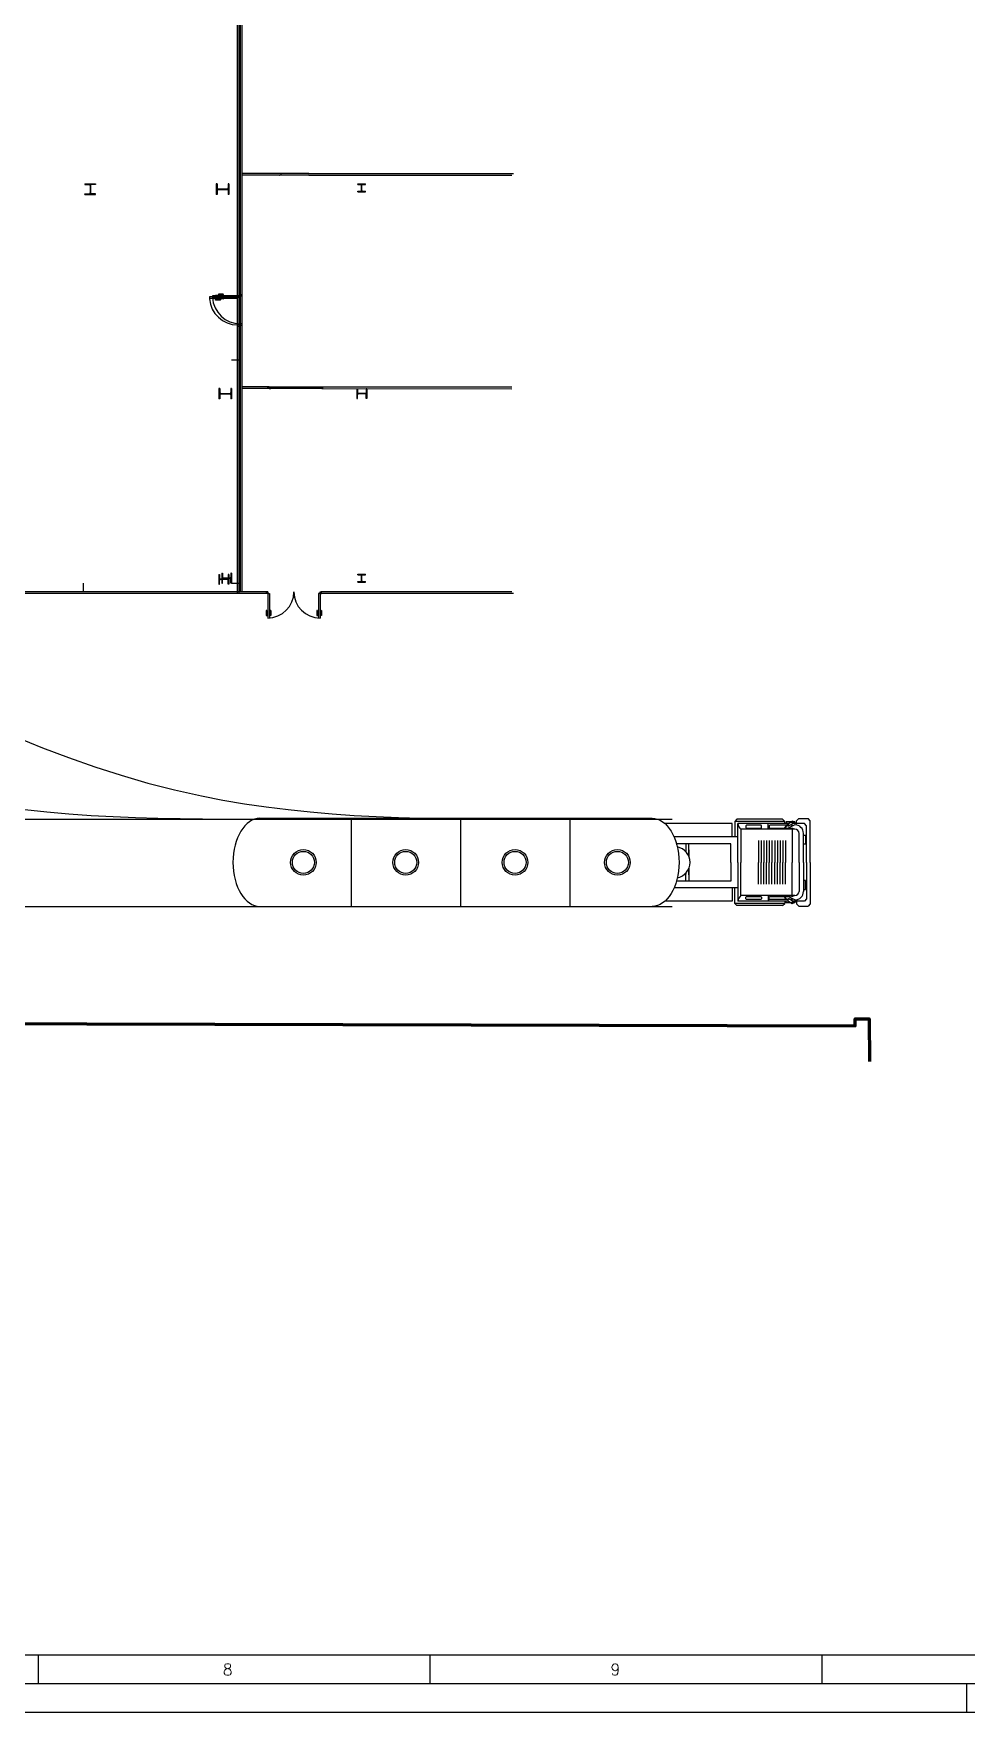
# Model space of a CAD drawing. Header units: millimetres. Extents: x 193743 to 194604, y 95927 to 96224.
# Drawn here: x 193986.8 to 194068.1, y 95927 to 96073.4 of the extents above; entities that cross this region are included whole.
import ezdxf

# ---------------------------------------------------------------- set-up
doc = ezdxf.new("R2010")
doc.units = ezdxf.units.MM
doc.linetypes.add('INPY-060812-B-0C$0$RAYITAS', pattern=[0.375, 0.25, -0.125])
for name, color, linetype in [('BASE-CAMIONES', 252, 'Continuous'), ('BASE-EDIFICIO PROCESO', 252, 'Continuous'), ('BASE-EDIFICIO PROCESO REACTORES TEXTO', 7, 'Continuous'), ('BASE-EDIFICO PROCESO PILARES', 252, 'Continuous'), ('BASE-TRAY_CAMIONES', 252, 'Continuous'), ('BASE-VALLADO', 7, 'Continuous'), ('FORMATO', 7, 'Continuous')]:
    doc.layers.add(name, color=color, linetype=linetype)
doc.styles.add('PY', font='ROMANS.shx')

# ---------------------------------------------------------------- blocks, each defined once
blk = doc.blocks.new('INPY-060812-B-0C$0$CAMION-16.5')
at = {"layer": 'BASE-CAMIONES'}
for p, q in [((-1188, 0), (-1250, -62)), ((0, 0), (-1188, 0)), ((0, 0), (1188, 0)), ((1188, 0), (1250, -62)), ((-1250, -331), (-1250, -62)), ((-1250, -331), (-1188, -393)), ((-1107, -393), (-1188, -393)), ((-1158, -446), (-1158, -481)), ((-1144, -446), (-1158, -446)), ((-1152, -509), (-1145, -447)), ((-1145, -447), (-1090, -391)), ((-1090, -398), (-1139, -453)), ((-1139, -453), (-1139, -489)), ((-1107, -446), (-1132, -446)), ((-1045, -107), (-1107, -169)), ((-1107, -169), (-1107, -408)), ((-1107, -417), (-1107, -498)), ((-1089, -391), (-1089, -398)), ((-1073, -438), (-976, -634)), ((0, -107), (-1045, -107)), ((-946, -438), (-946, -1983)), ((0, -194), (-830, -194)), ((0, -322), (-830, -322)), ((-777, -141), (-520, -141)), ((-777, -194), (-777, -141)), ((-752, -141), (-741, -131)), ((-741, -131), (-548, -131)), ((-548, -131), (-538, -141)), ((-520, -141), (-520, -194)), ((0, -107), (1045, -107)), ((0, -194), (830, -194)), ((0, -322), (830, -322)), ((520, -141), (520, -194)), ((777, -141), (520, -141)), ((548, -131), (538, -141)), ((741, -131), (548, -131)), ((752, -141), (741, -131)), ((777, -194), (777, -141)), ((946, -438), (946, -1983)), ((1073, -438), (976, -634)), ((1045, -107), (1107, -169)), ((1089, -391), (1089, -398)), ((1145, -447), (1090, -391)), ((1090, -398), (1139, -453)), ((1107, -169), (1107, -408)), ((1107, -393), (1188, -393)), ((1107, -417), (1107, -498)), ((1107, -446), (1132, -446)), ((1139, -453), (1139, -489)), ((1144, -446), (1158, -446)), ((1152, -509), (1145, -447)), ((1158, -446), (1158, -481)), ((1250, -331), (1188, -393)), ((1250, -331), (1250, -62)), ((-1234, -794), (-1173, -732)), ((-1234, -794), (-1234, -2099)), ((-1113, -626), (-1174, -515)), ((-1173, -732), (-1173, -2161)), ((-1109, -732), (-1173, -732)), ((-1158, -543), (-1158, -693)), ((-1158, -693), (-1107, -693)), ((-1152, -509), (-1142, -531)), ((-1138, -489), (-1142, -506)), ((-1142, -506), (-1135, -525)), ((-1135, -525), (-1142, -532)), ((-1114, -485), (-1043, -615)), ((-1107, -642), (-1107, -2072)), ((-1081, -626), (-1052, -686)), ((-1080, -626), (-1074, -620)), ((-1074, -619), (-1048, -677)), ((-1065, -514), (-1051, -506)), ((-1065, -514), (-1065, -576)), ((-1065, -660), (-1065, -1156)), ((-1052, -686), (-968, -750)), ((-1035, -514), (-1051, -506)), ((-1048, -677), (-966, -735)), ((-970, -535), (-976, -634)), ((-976, -728), (-976, -629)), ((-976, -1156), (-976, -744)), ((-965, -735), (-967, -751)), ((-946, -518), (0, -518)), ((-624, -708), (0, -708)), ((-624, -785), (0, -785)), ((-624, -863), (0, -863)), ((-624, -940), (0, -940)), ((946, -518), (0, -518)), ((624, -708), (0, -708)), ((624, -785), (0, -785)), ((624, -863), (0, -863)), ((624, -940), (0, -940)), ((965, -735), (967, -751)), ((1048, -677), (966, -735)), ((1052, -686), (968, -750)), ((970, -535), (976, -634)), ((976, -728), (976, -629)), ((976, -1156), (976, -744)), ((1035, -514), (1051, -506)), ((1114, -485), (1043, -615)), ((1074, -619), (1048, -677)), ((1065, -514), (1051, -506)), ((1081, -626), (1052, -686)), ((1065, -514), (1065, -576)), ((1065, -660), (1065, -1156)), ((1080, -626), (1074, -620)), ((1107, -642), (1107, -2072)), ((1158, -693), (1107, -693)), ((1109, -732), (1173, -732)), ((1113, -626), (1174, -515)), ((1142, -506), (1135, -525)), ((1135, -525), (1142, -532)), ((1138, -489), (1142, -506)), ((1152, -509), (1142, -531)), ((1158, -543), (1158, -693)), ((1234, -794), (1173, -732)), ((1173, -732), (1173, -2161)), ((1234, -794), (1234, -2099)), ((-946, -1206), (-1107, -1206)), ((-1049, -1172), (-1065, -1156)), ((-1045, -1392), (-1060, -1407)), ((-1060, -1407), (-1060, -1825)), ((-1049, -1172), (-991, -1172)), ((-991, -1392), (-1045, -1392)), ((-976, -1156), (-991, -1172)), ((-976, -1407), (-991, -1392)), ((-976, -1825), (-976, -1407)), ((-624, -1018), (0, -1018)), ((-624, -1095), (0, -1095)), ((-624, -1173), (0, -1173)), ((-624, -1250), (0, -1250)), ((-624, -1328), (0, -1328)), ((-624, -1405), (0, -1405)), ((624, -1018), (0, -1018)), ((624, -1095), (0, -1095)), ((624, -1173), (0, -1173)), ((624, -1250), (0, -1250)), ((624, -1328), (0, -1328)), ((624, -1405), (0, -1405)), ((946, -1206), (1107, -1206)), ((976, -1156), (991, -1172)), ((976, -1407), (991, -1392)), ((976, -1825), (976, -1407)), ((1049, -1172), (991, -1172)), ((991, -1392), (1045, -1392)), ((1045, -1392), (1060, -1407)), ((1049, -1172), (1065, -1156)), ((1060, -1407), (1060, -1825)), ((-1060, -1825), (-1045, -1841)), ((-1045, -1841), (-991, -1841)), ((-991, -1841), (-976, -1825)), ((-624, -1482), (0, -1482)), ((624, -1482), (0, -1482)), ((991, -1841), (976, -1825)), ((1045, -1841), (991, -1841)), ((1060, -1825), (1045, -1841)), ((-1234, -2099), (-1173, -2161)), ((-1173, -2161), (-1109, -2161)), ((-1109, -2161), (-734, -2161)), ((0, -2072), (-1107, -2072)), ((-732, -2233), (-1107, -2233)), ((-1107, -2233), (-1107, -4152)), ((-946, -1983), (0, -1983)), ((-732, -2072), (-732, -3893)), ((0, -2268), (-535, -2268)), ((-535, -2268), (-535, -3823)), ((946, -1983), (0, -1983)), ((0, -2072), (1107, -2072)), ((0, -2268), (535, -2268)), ((535, -2268), (535, -3823)), ((732, -2072), (732, -3893)), ((732, -2233), (1107, -2233)), ((1109, -2161), (734, -2161)), ((1107, -2233), (1107, -4152)), ((1173, -2161), (1109, -2161)), ((1234, -2099), (1173, -2161)), ((-164, -3469), (-535, -3469)), ((-535, -3559), (-304, -3559)), ((-356, -3469), (-164, -3469)), ((-304, -3559), (-338, -3559)), ((164, -3469), (535, -3469)), ((356, -3469), (164, -3469)), ((304, -3559), (338, -3559)), ((535, -3559), (304, -3559)), ((1260, -15731), (1260, -4519)), ((-1260, -6875), (1260, -6875)), ((-1260, -10000), (1260, -10000)), ((-1260, -13125), (1260, -13125))]:
    blk.add_line(p, q, dxfattribs=at)
at = {"layer": 'BASE-CAMIONES', "flags": 128}
blk.add_lwpolyline([(-1260, -15731), (-1260, -4519)], dxfattribs=at)
at = {"layer": 'BASE-CAMIONES'}
for centre, radius in [((0, -5512), 366), ((0, -5512), 315), ((0, -8438), 366), ((0, -8438), 315), ((0, -11562), 366), ((0, -11562), 315), ((0, -14487), 366), ((0, -14487), 315)]:
    blk.add_circle(centre, radius, dxfattribs=at)
for centre, radius, start, end in [((-1139, -511), 35.7, 105.9975, 186.1829), ((-1139, -511), 35.7, 46.1424, 89.9349), ((-830, -438), 243, 90, 180), ((-854, -535), 116, 142.7973, 180), ((-830, -438), 116, 90, 180), ((830, -438), 243, 0, 90), ((830, -438), 116, 0, 90), ((854, -535), 116, 0, 37.2027), ((1139, -511), 35.7, 90.0651, 133.8576), ((1139, -511), 35.7, 353.8171, 74.0025), ((-1078, -622), 35.3, 184.9612, 291.5744), ((-1078, -622), 35.3, 301.6041, 46.255), ((1078, -622), 35.3, 133.745, 238.3959), ((1078, -622), 35.3, 248.4256, 355.0388), ((-1175, -1760), 320, 282.305, 315.7713), ((1175, -1760), 320, 224.2287, 257.695), ((17, -3906), 473, 92.0943, 166.9153), ((-17, -3906), 473, 13.0847, 87.9057)]:
    blk.add_arc(centre, radius, start, end, dxfattribs=at)
at = {"layer": 'BASE-CAMIONES', "extrusion": (0, 0, -1)}
blk.add_ellipse((0, -4519), major_axis=(1260, 0), ratio=0.610693, start_param=3.141593, end_param=6.283185, dxfattribs=at)
at = {"layer": 'BASE-CAMIONES'}
blk.add_ellipse((0, -15731), major_axis=(1260, 0), ratio=0.610693, start_param=3.141593, end_param=6.283185, dxfattribs=at)
blk = doc.blocks.new('HEB360')
for p, q in [((90.216, -149.64), (90.516, -149.64)), ((90.216, -149.64), (90.216, -149.662)), ((90.216, -149.662), (90.333, -149.662)), ((90.36, -149.95), (90.36, -149.689)), ((90.372, -149.95), (90.372, -149.689)), ((90.399, -149.662), (90.516, -149.662)), ((90.516, -149.64), (90.516, -149.662)), ((90.216, -149.977), (90.333, -149.977)), ((90.216, -149.977), (90.216, -150)), ((90.216, -150), (90.516, -150)), ((90.399, -149.977), (90.516, -149.977)), ((90.516, -149.977), (90.516, -150))]:
    blk.add_line(p, q)
for centre, start, end in [((90.333, -149.689), 0, 90), ((90.399, -149.689), 90, 180), ((90.333, -149.95), 270, 0), ((90.399, -149.95), 180, 270)]:
    blk.add_arc(centre, 0.027, start, end)
blk = doc.blocks.new('HEB300')
for p, q in [((0, 0.3), (0.3, 0.3)), ((0, 0.3), (0, 0.281)), ((0, 0.281), (0.1175, 0.281)), ((0, 0.019), (0.1175, 0.019)), ((0, 0), (0, 0.019)), ((0, 0), (0.3, 0)), ((0.1445, 0.254), (0.1445, 0.046)), ((0.1555, 0.254), (0.1555, 0.046)), ((0.3, 0.281), (0.1825, 0.281)), ((0.3, 0.019), (0.1825, 0.019)), ((0.3, 0.3), (0.3, 0.281)), ((0.3, 0), (0.3, 0.019))]:
    blk.add_line(p, q)
for centre, start, end in [((0.1175, 0.254), 0, 90), ((0.1175, 0.046), 270, 0), ((0.1825, 0.254), 90, 180), ((0.1825, 0.046), 180, 270)]:
    blk.add_arc(centre, 0.027, start, end)
blk = doc.blocks.new('HEB280')
for p, q in [((0, 0.28), (0.28, 0.28)), ((0, 0.28), (0, 0.262)), ((0, 0.262), (0.111, 0.262)), ((0, 0), (0, 0.018)), ((0, 0.018), (0.111, 0.018)), ((0, 0), (0.28, 0)), ((0.135, 0.238), (0.135, 0.042)), ((0.145, 0.238), (0.145, 0.042)), ((0.28, 0.262), (0.169, 0.262)), ((0.28, 0.018), (0.169, 0.018)), ((0.28, 0.28), (0.28, 0.262)), ((0.28, 0), (0.28, 0.018))]:
    blk.add_line(p, q)
for centre, start, end in [((0.111, 0.238), 0.4189, 89.5811), ((0.111, 0.042), 270.4189, 359.5811), ((0.169, 0.238), 90.4189, 179.5811), ((0.169, 0.042), 180.4189, 269.5811)]:
    blk.add_arc(centre, 0.0242, start, end)
blk = doc.blocks.new('HEB220')
for p, q in [((0, -0.11), (0, 0.11)), ((0.016, 0.11), (0, 0.11)), ((0.016, 0.023), (0.016, 0.11)), ((0.189, 0.005), (0.034, 0.005)), ((0.207, 0.023), (0.207, 0.11)), ((0.223, 0.11), (0.207, 0.11)), ((0.223, -0.11), (0.223, 0.11)), ((0.016, -0.11), (0, -0.11)), ((0.016, -0.11), (0.016, -0.023)), ((0.189, -0.005), (0.034, -0.005)), ((0.207, -0.11), (0.207, -0.023)), ((0.223, -0.11), (0.207, -0.11))]:
    blk.add_line(p, q)
for centre, start, end in [((0.034, 0.023), 180, 270), ((0.189, 0.023), 270, 0), ((0.034, -0.023), 90, 180), ((0.189, -0.023), 0, 90)]:
    blk.add_arc(centre, 0.018, start, end)
blk = doc.blocks.new('MARCO-A1')
at = {"layer": 'FORMATO', "color": 5}
for p, q in [((488.92, 10), (488.92, 5)), ((557.33, 10), (557.33, 5)), ((625.75, 10), (625.75, 5))]:
    blk.add_line(p, q, dxfattribs=at)
at = {"layer": 'FORMATO', "color": 1, "linetype": 'Continuous'}
blk.add_line((651, 5), (651, 0), dxfattribs=at)
at = {"layer": 'FORMATO', "color": 1}
blk.add_lwpolyline([(0, 594), (841, 594), (841, 0), (0, 0)], close=True, dxfattribs=at)
at = {"layer": 'FORMATO', "color": 5}
blk.add_lwpolyline([(5, 589), (836, 589), (836, 5), (5, 5)], close=True, dxfattribs=at)
at = {"layer": 'FORMATO', "color": 8, "linetype": 'Continuous'}
blk.add_lwpolyline([(10, 584), (831, 584), (831, 10), (10, 10)], close=True, dxfattribs=at)
at = {"layer": 'FORMATO', "color": 1, "style": 'PY'}
for s, p in [('8', (521.17, 6.5)), ('9', (588.85, 6.5))]:
    blk.add_text(s, height=2, dxfattribs=at).set_placement(p)

msp = doc.modelspace()

# ---------------------------------------------------------------- linework, layer by layer
at = {"color": 252}
for p, q in [((194004.56, 96024.65, 0), (194004.56, 96130.07, 0)), ((194004.71, 96024.65, 0), (194004.71, 96130.22, 0)), ((194004.81, 96024.75, -0.32), (194004.81, 96130.17, -0.32)), ((194004.96, 96024.75, -0.32), (194004.96, 96130.32, -0.32)), ((194010.88, 96061.23, -0.32), (194028.63, 96061.23, -0.32)), ((194010.88, 96061.08, -0.32), (194028.48, 96061.08, -0.32)), ((194007.21, 96042.64, -0.32), (194004.96, 96042.64, -0.32)), ((194011.74, 96042.49, -0.32), (194004.96, 96042.49, -0.32)), ((194007.32, 96042.64, -0.32), (194028.48, 96042.62, -0.32)), ((194012.01, 96042.49, -0.32), (194028.48, 96042.46, -0.32)), ((194007.08, 96024.6, -0.32), (193965.61, 96024.6, -0.32)), ((194007.08, 96024.76, -0.32), (193965.76, 96024.75, -0.32)), ((194028.48, 96024.75, -0.32), (194011.87, 96024.75, -0.32)), ((194028.63, 96024.6, -0.32), (194011.87, 96024.6, -0.32))]:
    msp.add_line(p, q, dxfattribs=at)
at = {"layer": 'BASE-EDIFICIO PROCESO', "color": 252}
for p, q in [((194008.33, 96061.23, -0.32), (194008.22, 96061.23, -0.32)), ((194008.22, 96061.08, -0.32), (194008.24, 96061.08, -0.32)), ((194008.33, 96061.08, -0.32), (194008.24, 96061.08, -0.32)), ((194008.24, 96061.08, -0.32), (194008.24, 96061.08, -0.32)), ((194008.33, 96061.23, -0.32), (194008.33, 96061.08, -0.32)), ((194010.77, 96061.23, -0.32), (194010.62, 96061.23, -0.32)), ((194010.77, 96061.23, -0.32), (194010.88, 96061.23, -0.32)), ((194010.77, 96061.08, -0.32), (194010.87, 96061.08, -0.32)), ((194010.87, 96061.08, -0.32), (194010.87, 96061.08, -0.32)), ((194010.88, 96061.08, -0.32), (194010.87, 96061.08, -0.32)), ((194004.56, 96050.47, 0), (194002.12, 96050.47, 0)), ((194002.12, 96050.47, 0), (194002.12, 96050.32, 0)), ((194004.56, 96050.32, 0), (194002.12, 96050.32, 0)), ((194004.81, 96050.57, -0.32), (194002.37, 96050.57, -0.32)), ((194002.37, 96050.57, -0.32), (194002.37, 96050.42, -0.32)), ((194004.81, 96050.42, -0.32), (194002.37, 96050.42, -0.32)), ((194002.75, 96050.48, 0), (194002.62, 96050.48, 0)), ((194002.62, 96050.48, 0), (194002.62, 96050.47, 0)), ((194002.62, 96050.31, 0), (194002.62, 96050.32, 0)), ((194002.75, 96050.31, 0), (194002.62, 96050.31, 0)), ((194002.65, 96050.6, 0), (194002.65, 96050.48, 0)), ((194003.07, 96050.6, 0), (194002.65, 96050.6, 0)), ((194002.65, 96050.2, 0), (194002.65, 96050.31, 0)), ((194003.07, 96050.2, 0), (194002.65, 96050.2, 0)), ((194002.71, 96050.53, 0), (194002.71, 96050.48, 0)), ((194003.07, 96050.53, 0), (194002.71, 96050.53, 0)), ((194002.71, 96050.26, 0), (194002.71, 96050.31, 0)), ((194003.07, 96050.26, 0), (194002.71, 96050.26, 0)), ((194002.75, 96050.48, 0), (194002.75, 96050.47, 0)), ((194002.75, 96050.31, 0), (194002.75, 96050.32, 0)), ((194002.99, 96050.58, -0.32), (194002.86, 96050.58, -0.32)), ((194002.86, 96050.58, -0.32), (194002.86, 96050.58, -0.32)), ((194002.86, 96050.41, -0.32), (194002.86, 96050.42, -0.32)), ((194002.99, 96050.41, -0.32), (194002.86, 96050.41, -0.32)), ((194002.9, 96050.7, -0.32), (194002.9, 96050.58, -0.32)), ((194003.32, 96050.7, -0.32), (194002.9, 96050.7, -0.32)), ((194002.9, 96050.3, -0.32), (194002.9, 96050.41, -0.32)), ((194003.32, 96050.3, -0.32), (194002.9, 96050.3, -0.32)), ((194002.96, 96050.64, -0.32), (194002.96, 96050.58, -0.32)), ((194003.32, 96050.64, -0.32), (194002.96, 96050.64, -0.32)), ((194002.96, 96050.36, -0.32), (194002.96, 96050.41, -0.32)), ((194003.32, 96050.36, -0.32), (194002.96, 96050.36, -0.32)), ((194002.99, 96050.58, -0.32), (194002.99, 96050.58, -0.32)), ((194002.99, 96050.41, -0.32), (194002.99, 96050.42, -0.32)), ((194003.09, 96050.55, 0), (194003.09, 96050.58, 0)), ((194003.09, 96050.24, 0), (194003.09, 96050.21, 0)), ((194003.34, 96050.65, -0.32), (194003.34, 96050.68, -0.32)), ((194003.34, 96050.34, -0.32), (194003.34, 96050.31, -0.32)), ((194004.56, 96050.58, 0), (194004.71, 96050.58, 0)), ((194004.56, 96050.47, 0), (194004.71, 96050.47, 0)), ((194004.81, 96050.68, -0.32), (194004.96, 96050.68, -0.32)), ((194004.81, 96050.57, -0.32), (194004.96, 96050.57, -0.32)), ((194004.71, 96048.03, 0), (194004.56, 96048.03, 0)), ((194004.56, 96047.92, 0), (194004.71, 96047.92, 0)), ((194004.96, 96048.13, -0.32), (194004.81, 96048.13, -0.32)), ((194004.81, 96048.02, -0.32), (194004.96, 96048.02, -0.32)), ((194007.21, 96042.49, -0.32), (194007.21, 96042.64, -0.32)), ((194007.21, 96042.64, -0.32), (194007.22, 96042.64, -0.32)), ((194007.32, 96042.49, -0.32), (194007.21, 96042.49, -0.32)), ((194007.32, 96042.64, -0.32), (194007.22, 96042.64, -0.32)), ((194007.22, 96042.64, -0.32), (194007.22, 96042.64, -0.32)), ((194007.32, 96042.49, -0.32), (194007.32, 96042.64, -0.32)), ((194007.32, 96042.49, -0.32), (194007.47, 96042.49, -0.32)), ((194011.9, 96042.49, -0.32), (194011.74, 96042.49, -0.32)), ((194011.9, 96042.49, -0.32), (194011.9, 96042.64, -0.32)), ((194011.9, 96042.64, -0.32), (194011.99, 96042.64, -0.32)), ((194011.9, 96042.49, -0.32), (194012.01, 96042.49, -0.32)), ((194011.99, 96042.64, -0.32), (194011.99, 96042.64, -0.32)), ((194012.01, 96042.64, -0.32), (194011.99, 96042.64, -0.32)), ((194012.01, 96042.49, -0.32), (194012.01, 96042.64, -0.32)), ((194007.08, 96024.6, -0.32), (194007.08, 96024.75, -0.32)), ((194007.08, 96024.75, -0.32), (194007.09, 96024.75, -0.32)), ((194007.19, 96024.6, -0.32), (194007.08, 96024.6, -0.32)), ((194007.19, 96024.75, -0.32), (194007.09, 96024.75, -0.32)), ((194007.09, 96024.75, -0.32), (194007.09, 96024.75, -0.32)), ((194007.19, 96024.76, -0.32), (194007.19, 96022.47, -0.32)), ((194007.19, 96024.6, -0.32), (194007.19, 96024.76, -0.32)), ((194007.19, 96024.6, -0.32), (194007.19, 96022.47, -0.32)), ((194007.19, 96024.6, -0.32), (194007.34, 96024.6, -0.32)), ((194007.34, 96024.6, -0.32), (194007.34, 96022.47, -0.32)), ((194011.61, 96024.6, -0.32), (194011.61, 96022.47, -0.32)), ((194011.76, 96024.6, -0.32), (194011.61, 96024.6, -0.32)), ((194011.76, 96024.76, -0.32), (194011.76, 96022.47, -0.32)), ((194011.76, 96024.76, -0.32), (194011.76, 96022.47, -0.32)), ((194011.76, 96024.6, -0.32), (194011.76, 96024.76, -0.32)), ((194011.76, 96024.75, -0.32), (194011.86, 96024.75, -0.32)), ((194011.76, 96024.6, -0.32), (194011.76, 96022.47, -0.32)), ((194011.76, 96024.6, -0.32), (194011.87, 96024.6, -0.32)), ((194011.86, 96024.75, -0.32), (194011.86, 96024.75, -0.32)), ((194011.87, 96024.75, -0.32), (194011.86, 96024.75, -0.32)), ((194011.87, 96024.6, -0.32), (194011.87, 96024.75, -0.32)), ((194007.06, 96023.12, -0.32), (194007.06, 96022.69, -0.32)), ((194007.06, 96022.69, -0.32), (194007.18, 96022.69, -0.32)), ((194007.11, 96023.13, -0.32), (194007.08, 96023.13, -0.32)), ((194007.12, 96023.12, -0.32), (194007.12, 96022.75, -0.32)), ((194007.12, 96022.75, -0.32), (194007.18, 96022.75, -0.32)), ((194007.18, 96022.79, -0.32), (194007.18, 96022.66, -0.32)), ((194007.18, 96022.79, -0.32), (194007.18, 96022.79, -0.32)), ((194007.18, 96022.66, -0.32), (194007.18, 96022.66, -0.32)), ((194007.34, 96022.79, -0.32), (194007.34, 96022.66, -0.32)), ((194007.34, 96022.79, -0.32), (194007.34, 96022.79, -0.32)), ((194007.4, 96022.75, -0.32), (194007.34, 96022.75, -0.32)), ((194007.46, 96022.69, -0.32), (194007.34, 96022.69, -0.32)), ((194007.34, 96022.66, -0.32), (194007.34, 96022.66, -0.32)), ((194007.4, 96023.12, -0.32), (194007.4, 96022.75, -0.32)), ((194007.41, 96023.13, -0.32), (194007.45, 96023.13, -0.32)), ((194007.46, 96023.12, -0.32), (194007.46, 96022.69, -0.32)), ((194011.49, 96023.12, -0.32), (194011.49, 96022.69, -0.32)), ((194011.49, 96022.69, -0.32), (194011.6, 96022.69, -0.32)), ((194011.53, 96023.13, -0.32), (194011.5, 96023.13, -0.32)), ((194011.55, 96023.12, -0.32), (194011.55, 96022.75, -0.32)), ((194011.55, 96022.75, -0.32), (194011.6, 96022.75, -0.32)), ((194011.6, 96022.79, -0.32), (194011.6, 96022.66, -0.32)), ((194011.6, 96022.79, -0.32), (194011.61, 96022.79, -0.32)), ((194011.6, 96022.66, -0.32), (194011.61, 96022.66, -0.32)), ((194011.77, 96022.79, -0.32), (194011.76, 96022.79, -0.32)), ((194011.77, 96022.66, -0.32), (194011.76, 96022.66, -0.32)), ((194011.77, 96022.79, -0.32), (194011.77, 96022.66, -0.32)), ((194011.83, 96022.75, -0.32), (194011.77, 96022.75, -0.32)), ((194011.89, 96022.69, -0.32), (194011.77, 96022.69, -0.32)), ((194011.83, 96023.12, -0.32), (194011.83, 96022.75, -0.32)), ((194011.84, 96023.13, -0.32), (194011.87, 96023.13, -0.32)), ((194011.89, 96023.12, -0.32), (194011.89, 96022.69, -0.32))]:
    msp.add_line(p, q, dxfattribs=at)
for centre, radius, start, end in [((194004.56, 96050.47, 0), 2.44, 183.5833, 270), ((194004.81, 96050.57, -0.32), 2.44, 183.5833, 270), ((194003.07, 96050.58, 0), 0.0153, 0, 90), ((194003.07, 96050.55, 0), 0.0153, 270, 0), ((194003.07, 96050.24, 0), 0.0153, 0, 90), ((194003.07, 96050.21, 0), 0.0153, 270, 0), ((194003.32, 96050.68, -0.32), 0.0153, 0, 90), ((194003.32, 96050.65, -0.32), 0.0153, 270, 0), ((194003.32, 96050.34, -0.32), 0.0153, 0, 90), ((194003.32, 96050.31, -0.32), 0.0153, 270, 0), ((194007.19, 96024.76, -0.32), 2.29, 270, 0), ((194011.76, 96024.76, -0.32), 2.29, 180, 270), ((194007.08, 96023.12, -0.32), 0.0153, 89.9954, 179.9954), ((194007.11, 96023.12, -0.32), 0.0153, 359.9954, 89.9954), ((194007.41, 96023.12, -0.32), 0.0153, 89.9954, 179.9954), ((194007.45, 96023.12, -0.32), 0.0153, 359.9954, 89.9954), ((194011.5, 96023.12, -0.32), 0.0153, 90.0046, 180.0046), ((194011.53, 96023.12, -0.32), 0.0153, 0.0046, 90.0046), ((194011.84, 96023.12, -0.32), 0.0153, 90.0046, 180.0046), ((194011.87, 96023.12, -0.32), 0.0153, 0.0046, 90.0046)]:
    msp.add_arc(centre, radius, start, end, dxfattribs=at)
at = {"layer": 'BASE-EDIFICIO PROCESO REACTORES TEXTO', "color": 252}
for p, q in [((194010.62, 96061.23, -0.32), (194004.96, 96061.23, -0.32)), ((194010.77, 96061.08, -0.32), (194004.96, 96061.08, -0.32)), ((194004.05, 96044.99, -0.32), (194004.81, 96044.99, -0.32)), ((193991.1, 96025.52, -0.32), (193991.1, 96024.76, -0.32)), ((194004.05, 96025.52, -0.32), (194004.81, 96025.52, -0.32))]:
    msp.add_line(p, q, dxfattribs=at)
at = {"layer": 'BASE-TRAY_CAMIONES', "color": 252, "linetype": 'INPY-060812-B-0C$0$RAYITAS', "ltscale": 3000, "elevation": 0, "flags": 128}
for points in [[(193966.41, 96004.94), (194009.53, 96004.94)], [(194009.54, 96004.94), (194042.47, 96004.94)], [(193948.79, 95997.32), (194015.82, 95997.32)], [(194009.71, 95997.32), (194042.47, 95997.32)]]:
    msp.add_lwpolyline(points, dxfattribs=at)
at = {"layer": 'BASE-TRAY_CAMIONES', "color": 252, "linetype": 'INPY-060812-B-0C$0$RAYITAS', "ltscale": 3000}
for points in [[(193918.44, 96071.93, 0), (193925.15, 96038.5, 0), (193929.01, 96032.34, 0), (193942.54, 96022.12, 0), (193978.47, 96006.95, 0), (194009.33, 96004.94, 0)], [(193941.38, 96071.93, 0), (193948.09, 96038.5, 0), (193951.95, 96032.34, 0), (193965.48, 96022.12, 0), (194001.41, 96006.95, 0), (194032.27, 96004.94, 0)]]:
    msp.add_spline(points, degree=3, dxfattribs=at)
at = {"layer": 'BASE-VALLADO', "color": 252, "lineweight": 100, "elevation": 0, "flags": 128}
msp.add_lwpolyline([(193980.22, 95987.11), (194058.42, 95986.9), (194058.41, 95987.51), (194059.63, 95987.53), (194059.66, 95983.79)], dxfattribs=at)

# ---------------------------------------------------------------- block references
at = {"xscale": 0.499409123998651, "yscale": 0.499409123998651, "zscale": 0.499409123998651}
msp.add_blockref('MARCO-A1', (193743, 95927.03), dxfattribs=at)
at = {"layer": 'BASE-CAMIONES', "color": 252, "xscale": 0.00305071382962129, "yscale": 0.00305071382962129, "zscale": 0.00305071382962129, "rotation": 270}
msp.add_blockref('INPY-060812-B-0C$0$CAMION-16.5', (194054.5, 96001.16, 0), dxfattribs=at)
at = {"layer": 'BASE-EDIFICO PROCESO PILARES', "color": 252, "xscale": 3.05071382962129, "yscale": 3.05071382962129, "zscale": 3.05071382962129}
msp.add_blockref('HEB300', (193991.26, 96059.41, 0), dxfattribs=at)
at = {"layer": 'BASE-EDIFICO PROCESO PILARES', "color": 252, "xscale": 3.05071382962129, "yscale": 3.05071382962129, "zscale": 3.05071382962129, "rotation": 270}
for name, p in [('HEB360', (194460.31, 96335.55, 0)), ('HEB220', (194015.39, 96060.32, -0.32)), ('HEB360', (194460.55, 96317.72, -0.32)), ('HEB280', (194014.97, 96042.46, -0.32)), ('HEB280', (194002.94, 96026.27, 0)), ('HEB280', (194002.94, 96026.27, 0)), ('HEB280', (194003.19, 96026.37, -0.32)), ('HEB280', (194003.19, 96026.37, -0.32)), ('HEB220', (194015.39, 96026.29, -0.32))]:
    msp.add_blockref(name, p, dxfattribs=at)

doc.saveas('drawing.dxf')
